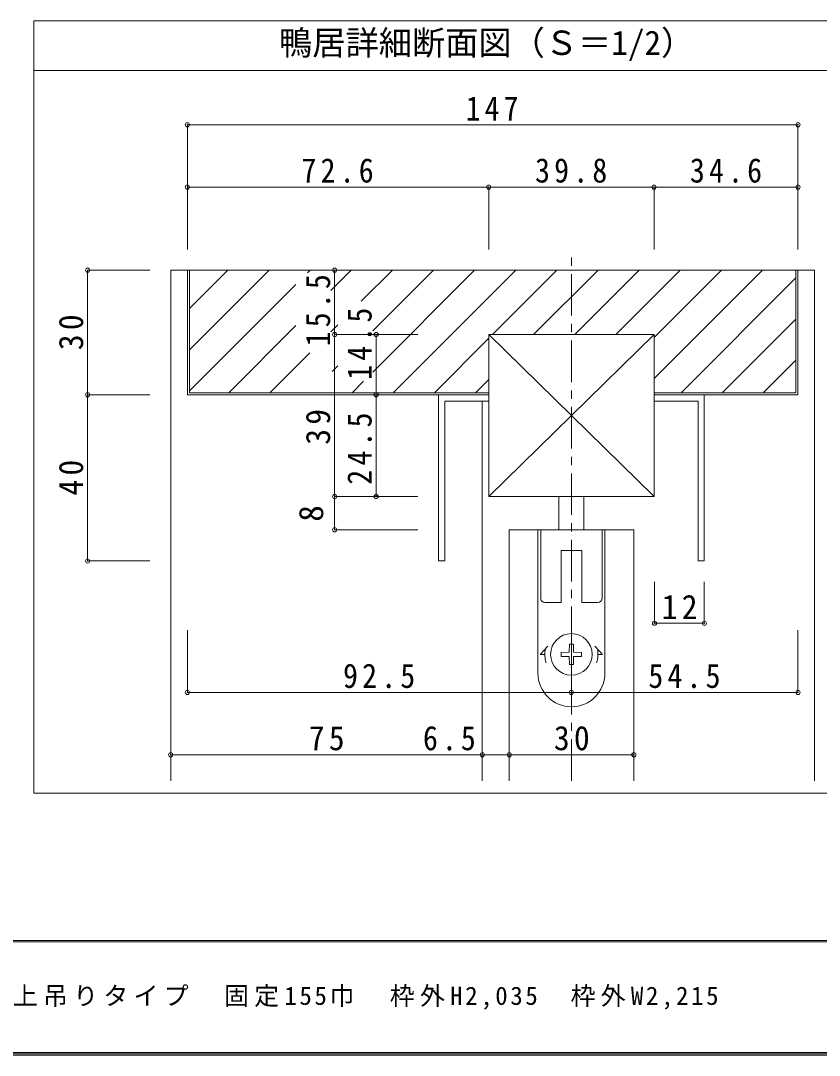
# Model space of a CAD drawing. Units: millimetres on the paper, enlarged 5 times, with parts at other scales. Extents: x -973 to 977, y -718 to 696.
# Drawn here: x -561 to -80, y -701 to -78 of the extents above; entities that cross this region are included whole.
import ezdxf
from ezdxf.enums import TextEntityAlignment as Align

# ---------------------------------------------------------------- set-up
doc = ezdxf.new("R2010")
doc.units = ezdxf.units.MM
doc.header["$LTSCALE"] = 5
doc.header["$PDMODE"] = 32
doc.header["$PDSIZE"] = 2.5
doc.linetypes.add('CHAIN1', pattern=[8, 5, -1, 1, -1])
doc.linetypes.add('DASHED2', pattern=[3, 2, -1])
for name, color, linetype, lineweight in [('0-A_文字', 3, 'Continuous', 9), ('1-1_通り芯', 4, 'CHAIN1', 9), ('1-4_枠', 3, 'Continuous', 9), ('1-6_扉', 7, 'DASHED2', 9), ('1-7_金物', 7, 'Continuous', 9), ('1-B_寸法', 7, 'Continuous', 9), ('1-C_ハッチ', 4, 'Continuous', 9), ('F-1_枠', 6, 'Continuous', 9)]:
    doc.layers.add(name, color=color, linetype=linetype, lineweight=lineweight)
doc.layers.add('F-A_文字', color=7, linetype='Continuous')
doc.styles.add('ＭＳ ゴシック', font='')
doc.styles.get('ＭＳ ゴシック').set_extended_font_data('MS Gothic')

msp = doc.modelspace()

# ---------------------------------------------------------------- linework, layer by layer
at = {"layer": '0-A_文字'}
for p, q in [((-552.591, -543.141), (-552.591, -78.141)), ((-552.591, -78.141), (-7.591, -78.141)), ((-552.591, -108.141), (-7.591, -108.141)), ((-552.591, -543.141), (-7.591, -543.141))]:
    msp.add_line(p, q, dxfattribs=at)
at = {"layer": '1-1_通り芯'}
msp.add_line((-229.141, -535.641), (-229.141, -215.794), dxfattribs=at)
at = {"layer": '1-4_枠', "color": 4}
for p, q in [((-470.283, -228.294), (-460.283, -228.294)), ((-470.283, -535.641), (-470.283, -228.294)), ((-92.783, -228.294), (-82.783, -228.294)), ((-82.783, -535.641), (-82.783, -228.294)), ((-282.783, -535.641), (-282.783, -307.044))]:
    msp.add_line(p, q, dxfattribs=at)
at = {"layer": '1-4_枠'}
for p, q in [((-459.033, -302.044), (-459.033, -228.294)), ((-94.033, -228.294), (-94.033, -302.044)), ((-278.891, -303.294), (-278.891, -267.044)), ((-278.891, -267.044), (-179.391, -267.044)), ((-179.391, -267.044), (-179.391, -303.294)), ((-179.391, -267.044), (-179.391, -303.294)), ((-373.196, -303.294), (-460.283, -303.294)), ((-373.196, -302.044), (-459.033, -302.044)), ((-278.893, -302.044), (-373.196, -302.044)), ((-278.891, -303.294), (-373.196, -303.294)), ((-179.393, -302.044), (-94.033, -302.044)), ((-179.393, -303.294), (-92.783, -303.294))]:
    msp.add_line(p, q, dxfattribs=at)
for points in [[(-460.283, -303.294), (-460.283, -228.294), (-92.783, -228.294), (-92.783, -303.294)], [(-278.891, -303.294), (-278.891, -267.044), (-179.391, -267.044)]]:
    msp.add_lwpolyline(points, dxfattribs=at)
at = {"layer": '1-6_扉', "color": 6, "linetype": 'Continuous'}
for p, q in [((-266.533, -384.544), (-191.533, -384.544)), ((-266.533, -384.544), (-266.533, -535.641)), ((-266.533, -384.544), (-191.533, -384.544)), ((-191.533, -384.544), (-191.533, -535.641))]:
    msp.add_line(p, q, dxfattribs=at)
at = {"layer": '1-7_金物'}
for p, q in [((-278.891, -267.044), (-179.391, -364.544)), ((-179.391, -267.044), (-278.891, -364.544)), ((-179.391, -364.544), (-179.391, -267.044)), ((-309.141, -403.294), (-309.141, -303.294)), ((-309.141, -303.294), (-278.893, -303.294)), ((-309.141, -303.294), (-278.893, -303.294)), ((-149.141, -303.294), (-179.391, -303.294)), ((-149.141, -303.294), (-179.391, -303.294)), ((-149.141, -403.294), (-149.141, -303.294)), ((-305.391, -403.294), (-305.391, -307.044)), ((-305.391, -307.044), (-279.141, -307.044)), ((-152.891, -307.044), (-179.141, -307.044)), ((-152.891, -403.294), (-152.891, -307.044)), ((-278.891, -364.544), (-179.391, -364.544)), ((-236.641, -384.544), (-236.641, -364.544)), ((-221.641, -364.544), (-221.641, -384.544)), ((-249.266, -470.919), (-249.266, -384.544)), ((-248.783, -384.544), (-209.283, -384.544)), ((-248.783, -384.544), (-209.283, -384.544)), ((-247.639, -384.544), (-247.639, -425.794)), ((-210.639, -384.544), (-210.639, -425.794)), ((-209.016, -470.919), (-209.016, -384.544)), ((-235.391, -397.044), (-235.391, -428.294)), ((-235.391, -397.044), (-222.891, -397.044)), ((-235.391, -397.044), (-222.891, -397.044)), ((-222.891, -397.044), (-222.891, -428.294)), ((-309.141, -403.294), (-305.391, -403.294)), ((-309.141, -403.294), (-305.391, -403.294)), ((-149.141, -403.294), (-152.891, -403.294)), ((-245.139, -428.294), (-235.391, -428.294)), ((-222.891, -428.294), (-213.139, -428.294)), ((-243.281, -454.544), (-247.889, -459.544)), ((-230.439, -458.244), (-230.354, -453.419)), ((-227.924, -453.419), (-230.354, -453.419)), ((-227.84, -458.244), (-227.924, -453.419)), ((-214.997, -454.544), (-210.389, -459.544)), ((-245.139, -459.544), (-247.889, -459.544)), ((-230.439, -458.244), (-235.264, -458.329)), ((-235.264, -458.329), (-235.264, -460.759)), ((-230.439, -460.843), (-235.264, -460.759)), ((-227.84, -458.244), (-223.014, -458.329)), ((-227.84, -460.843), (-223.014, -460.759)), ((-223.014, -460.759), (-223.014, -458.329)), ((-213.139, -459.544), (-210.389, -459.544)), ((-230.439, -460.843), (-230.354, -465.669)), ((-230.354, -465.669), (-227.924, -465.669)), ((-227.84, -460.843), (-227.924, -465.669))]:
    msp.add_line(p, q, dxfattribs=at)
msp.add_lwpolyline([(-278.891, -364.544), (-278.891, -267.044), (-179.391, -267.044)], dxfattribs=at)
msp.add_circle((-229.139, -459.544), 12.5, dxfattribs=at)
for centre, radius, start, end in [((-245.139, -425.794), 2.5, 180, 270), ((-213.139, -425.794), 2.5, 270, 0), ((-229.139, -459.544), 16, 167.82427, 198.20996), ((-229.139, -459.544), 16, 341.79004, 12.17573), ((-229.141, -470.919), 20.125, 180, 270), ((-229.141, -470.919), 20.125, 270, 0)]:
    msp.add_arc(centre, radius, start, end, dxfattribs=at)
at = {"layer": '1-B_寸法', "color": 4}
for p, q in [((-460.283, -140.794), (-460.283, -215.794)), ((-92.783, -140.794), (-460.283, -140.794)), ((-92.783, -140.794), (-92.783, -215.794)), ((-460.283, -178.294), (-278.891, -178.294)), ((-278.891, -178.294), (-278.891, -215.794)), ((-278.891, -178.294), (-179.391, -178.294)), ((-179.391, -178.294), (-179.391, -215.794)), ((-179.391, -178.294), (-92.783, -178.294)), ((-520.283, -228.294), (-520.283, -303.294)), ((-520.283, -228.294), (-482.783, -228.294)), ((-371.641, -228.294), (-321.641, -228.294)), ((-371.641, -228.294), (-321.641, -228.294)), ((-371.641, -267.044), (-371.641, -228.294)), ((-371.641, -267.044), (-321.641, -267.044)), ((-371.641, -364.544), (-371.641, -267.044)), ((-346.641, -303.294), (-346.641, -267.044)), ((-520.283, -303.294), (-482.783, -303.294)), ((-520.283, -303.294), (-520.283, -403.294)), ((-346.641, -303.294), (-321.641, -303.294)), ((-346.641, -364.544), (-346.641, -303.294)), ((-371.641, -364.544), (-321.641, -364.544)), ((-371.641, -384.544), (-371.641, -364.544)), ((-371.641, -384.544), (-321.641, -384.544)), ((-520.283, -403.294), (-482.783, -403.294)), ((-179.141, -440.794), (-179.141, -415.794)), ((-149.141, -440.794), (-149.141, -415.794)), ((-179.141, -440.794), (-149.141, -440.794)), ((-460.283, -482.451), (-460.283, -444.951)), ((-229.141, -482.451), (-229.141, -444.951)), ((-92.783, -482.451), (-92.783, -444.951)), ((-82.783, -452.46), (-82.783, -444.951)), ((-470.283, -519.951), (-470.283, -482.451)), ((-460.283, -482.451), (-229.141, -482.451)), ((-282.783, -519.951), (-282.783, -482.451)), ((-266.533, -519.951), (-266.533, -482.451)), ((-229.141, -482.451), (-92.783, -482.451)), ((-191.533, -519.951), (-191.533, -482.451)), ((-470.283, -519.951), (-282.783, -519.951)), ((-282.783, -519.951), (-266.533, -519.951)), ((-266.533, -519.951), (-191.533, -519.951))]:
    msp.add_line(p, q, dxfattribs=at)
at = {"layer": '1-B_寸法'}
for p in [(-460.283, -140.794), (-92.783, -140.794), (-460.283, -178.294), (-278.891, -178.294), (-179.391, -178.294), (-92.783, -178.294), (-520.283, -228.294), (-371.641, -228.294), (-371.641, -267.044), (-346.641, -267.044), (-520.283, -303.294), (-346.641, -303.294), (-371.641, -364.544), (-346.641, -364.544), (-371.641, -384.544), (-520.283, -403.294), (-179.141, -440.794), (-149.141, -440.794), (-460.283, -482.451), (-229.141, -482.451), (-92.783, -482.451), (-470.283, -519.951), (-282.783, -519.951), (-266.533, -519.951), (-191.533, -519.951)]:
    msp.add_point(p, dxfattribs=at)
at = {"layer": '1-C_ハッチ'}
for p, q in [((-459.033, -251.456), (-435.871, -228.294)), ((-459.033, -276.204), (-411.122, -228.294)), ((-387.912, -229.833), (-386.373, -228.294)), ((-387.912, -229.833), (-386.373, -228.294)), ((-373.941, -240.61), (-361.625, -228.294)), ((-355.595, -247.013), (-336.876, -228.294)), ((-348.676, -289.591), (-287.378, -228.294)), ((-348.676, -264.842), (-312.127, -228.294)), ((-336.38, -302.044), (-262.63, -228.294)), ((-276.631, -267.044), (-237.881, -228.294)), ((-251.882, -267.044), (-213.132, -228.294)), ((-227.134, -267.044), (-188.384, -228.294)), ((-202.385, -267.044), (-163.635, -228.294)), ((-179.391, -268.799), (-138.886, -228.294)), ((-179.391, -293.548), (-114.137, -228.294)), ((-163.139, -302.044), (-94.033, -232.938)), ((-459.033, -300.953), (-395.019, -236.939)), ((-373.941, -265.359), (-369.754, -261.172)), ((-373.941, -265.359), (-369.754, -261.172)), ((-138.39, -302.044), (-94.033, -257.687)), ((-435.375, -302.044), (-395.019, -261.688)), ((-311.631, -302.044), (-278.891, -269.304)), ((-410.626, -302.044), (-386.635, -278.053)), ((-373.196, -289.363), (-369.754, -285.921)), ((-113.641, -302.044), (-94.033, -282.435)), ((-361.128, -302.044), (-354.173, -295.088)), ((-286.882, -302.044), (-278.891, -294.053))]:
    msp.add_line(p, q, dxfattribs=at)
at = {"layer": 'F-1_枠'}
for p, q in [((976.653, -631.667), (-973.347, -631.667)), ((976.653, -632.5), (-973.347, -632.5)), ((976.653, -699.167), (-973.347, -699.167)), ((976.653, -700), (-973.347, -700)), ((976.653, -700.833), (-973.347, -700.833))]:
    msp.add_line(p, q, dxfattribs=at)

# ---------------------------------------------------------------- texts
at = {"layer": '0-A_文字', "color": 7, "style": 'ＭＳ ゴシック'}
msp.add_text('鴨居詳細断面図（Ｓ＝1/2）', height=14.66, dxfattribs=at).set_placement((-405.091, -103.141), align=Align.BOTTOM_LEFT)
at = {"layer": '1-B_寸法', "style": 'ＭＳ ゴシック'}
msp.add_text('8', height=14.66, rotation=90, dxfattribs=at).set_placement((-374.141, -379.694), align=Align.BOTTOM_LEFT)
at = {"layer": '1-B_寸法', "char_height": 14.66, "attachment_point": 7, "style": 'ＭＳ ゴシック'}
for s, insert in [('\\T1.27;\\W0.9;147', (-292.783, -138.294)), ('\\T1.28;\\W0.9;72.6', (-391.586, -175.794)), ('\\T1.28;\\W0.9;39.8', (-251.016, -175.794)), ('\\T1.28;\\W0.9;34.6', (-157.837, -175.794)), ('\\T1.27;\\W0.95;12', (-174.766, -438.294)), ('\\T1.28;\\W0.9;92.5', (-366.587, -479.951)), ('\\T1.28;\\W0.9;54.5', (-182.837, -479.951)), ('\\T1.27;\\W0.95;75', (-387.158, -517.451)), ('\\T1.27;\\W0.9;6.5', (-318.479, -517.451)), ('\\T1.27;\\W0.95;30', (-239.658, -517.451))]:
    msp.add_mtext(s, dxfattribs=dict(at, insert=insert))
at = {"layer": '1-B_寸法', "char_height": 14.66, "attachment_point": 7, "rotation": 90, "style": 'ＭＳ ゴシック'}
for s, insert in [('\\T1.28;\\W0.9;15.5', (-374.141, -274.158)), ('\\T1.28;\\W0.9;14.5', (-349.141, -294.298)), ('\\T1.27;\\W0.95;30', (-522.783, -276.419)), ('\\T1.27;\\W0.95;39', (-374.141, -333.346)), ('\\T1.28;\\W0.9;24.5', (-349.141, -357.419)), ('\\T1.27;\\W0.95;40', (-522.783, -363.919))]:
    msp.add_mtext(s, dxfattribs=dict(at, insert=insert))
at = {"layer": 'F-A_文字', "insert": (-846.68, -673.333), "char_height": 11, "attachment_point": 7, "style": 'ＭＳ ゴシック'}
msp.add_mtext('\\T1.21;ドレタス\u3000自閉式\\~幅広片引き戸\u3000上吊りタイプ\u3000固定155巾\u3000枠外H2,035\u3000枠外W2,215', dxfattribs=at)

doc.saveas('drawing.dxf')
